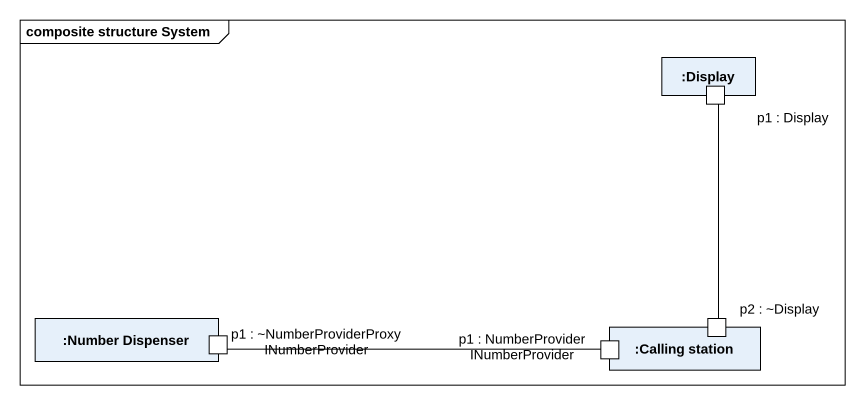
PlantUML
@startuml
mainframe composite structure System
rectangle ":Display" as Display {
  port "p1 : Display" as p1_Display
}
rectangle ":Number Dispenser" as Number_Dispenser {
  port "p1 : ~NumberProviderProxy INumberProvider" as p1_NumberProviderProxy
}
rectangle ":Calling station" as Calling_station {
  port "p1 : NumberProvider INumberProvider" as p1_NumberProvider
  port "p2 : ~Display" as p2_Display
}
p1_NumberProvider -left- p1_NumberProviderProxy
p2_Display -up- p1_Display
@enduml
